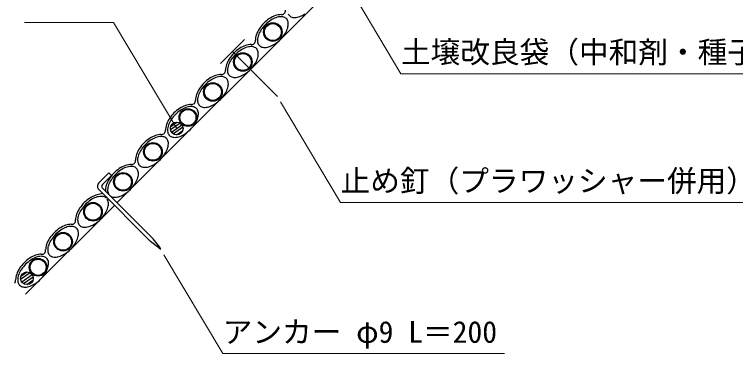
# Model space of a CAD drawing. Units: millimetres, scale not verified. Extents: x 200 to 8200, y 200 to 5825.
# Drawn here: x 1115 to 2817, y 1867 to 2668 of the extents above; entities that cross this region are included whole.
import ezdxf
from ezdxf.enums import TextEntityAlignment as Align

# ---------------------------------------------------------------- set-up
doc = ezdxf.new("R2010")
doc.units = ezdxf.units.MM
doc.header["$LTSCALE"] = 20
doc.layers.add('C-STR', color=7, linetype='Continuous', lineweight=25)
doc.layers.add('C-STR-HTXT', color=1, linetype='Continuous', lineweight=13)
doc.styles.add('ＭＳ ゴシック', font='')
doc.styles.get('ＭＳ ゴシック').set_extended_font_data('MS Gothic')

msp = doc.modelspace()

# ---------------------------------------------------------------- linework, layer by layer
at = {"layer": 'C-STR'}
for p, q in [((1357.88, 2223.75), (2965.83, 3831.7)), ((1758.41, 2658.18), (1756.99, 2656.52)), ((1658.01, 2608.67), (1601.44, 2552.1)), ((1687.7, 2587.47), (1686.28, 2585.81)), ((1629.73, 2580.39), (1735.79, 2474.32)), ((1616.99, 2516.76), (1615.57, 2515.1)), ((1546.28, 2446.05), (1544.86, 2444.39)), ((1506.15, 2411.57), (1483.63, 2395.79)), ((1484.08, 2403.43), (1498.82, 2413.76)), ((1486.05, 2390.16), (1510.62, 2407.37)), ((1513.04, 2401.74), (1490.51, 2385.96)), ((1497.85, 2383.77), (1512.59, 2394.1)), ((1475.57, 2375.34), (1474.15, 2373.68)), ((1404.86, 2304.63), (1403.44, 2302.97)), ((1314.49, 2270.49), (1337.78, 2293.79)), ((1344.14, 2287.43), (1322.9, 2266.17)), ((1344.14, 2287.43), (1337.78, 2293.79)), ((1312.63, 2256.06), (1436.48, 2132.28)), ((1322.6, 2258.82), (1442.84, 2138.65)), ((1141.52, 2007.38), (1351.42, 2217.29)), ((1263.43, 2163.21), (1262.02, 2161.55)), ((1456.28, 2116.73), (1436.48, 2132.28)), ((1458.4, 2118.85), (1442.84, 2138.65)), ((1456.28, 2116.73), (1460.88, 2114.26)), ((1460.88, 2114.26), (1458.4, 2118.85)), ((1192.72, 2092.5), (1191.31, 2090.84)), ((1130.53, 2049.88), (1145.27, 2060.2)), ((1152.6, 2058.01), (1130.08, 2042.24)), ((1132.49, 2036.61), (1157.07, 2053.82)), ((1159.48, 2048.18), (1136.96, 2032.41)), ((1144.29, 2030.22), (1159.04, 2040.54))]:
    msp.add_line(p, q, dxfattribs=at)
for points in [[(1744.46, 2667.59), (1741.28, 2667.42), (1737.98, 2666.96), (1734.58, 2666.2), (1731.11, 2665.14), (1727.61, 2663.81), (1724.08, 2662.2), (1720.56, 2660.32), (1717.07, 2658.2), (1713.65, 2655.85), (1710.31, 2653.27), (1707.07, 2650.51), (1703.97, 2647.56), (1701.03, 2644.46), (1698.26, 2641.23), (1695.69, 2637.89), (1693.33, 2634.46), (1691.21, 2630.98), (1689.34, 2627.46), (1687.73, 2623.93), (1686.39, 2620.42), (1685.34, 2616.96), (1684.58, 2613.56), (1684.11, 2610.26), (1683.95, 2607.07)], [(1756.99, 2658.18), (1755.33, 2659.6), (1753.44, 2660.77), (1751.34, 2661.67), (1749.03, 2662.31), (1746.55, 2662.67), (1743.9, 2662.75), (1741.11, 2662.56), (1738.19, 2662.09), (1735.18, 2661.35), (1732.09, 2660.35), (1728.95, 2659.08), (1725.79, 2657.57), (1722.61, 2655.82), (1719.46, 2653.84), (1716.35, 2651.66), (1713.3, 2649.28), (1710.35, 2646.73), (1707.51, 2644.03), (1704.8, 2641.19), (1702.25, 2638.23), (1699.88, 2635.19), (1697.69, 2632.08), (1695.72, 2628.92), (1693.97, 2625.75), (1692.45, 2622.58), (1691.19, 2619.44), (1690.18, 2616.35), (1689.44, 2613.34), (1688.98, 2610.43), (1688.78, 2607.64), (1688.87, 2604.99), (1689.23, 2602.5), (1689.86, 2600.2), (1690.77, 2598.09), (1691.93, 2596.2), (1693.35, 2594.54), (1695.01, 2593.13), (1696.9, 2591.96), (1699.01, 2591.06), (1701.31, 2590.42), (1703.8, 2590.06), (1706.45, 2589.98), (1709.24, 2590.17), (1712.15, 2590.64), (1715.16, 2591.37), (1718.25, 2592.38), (1721.39, 2593.64), (1724.56, 2595.16), (1727.73, 2596.91), (1730.89, 2598.88), (1734, 2601.07), (1737.04, 2603.44), (1739.99, 2606), (1742.83, 2608.7), (1745.54, 2611.54), (1748.09, 2614.5), (1750.47, 2617.54), (1752.65, 2620.65), (1754.63, 2623.8), (1756.38, 2626.98), (1757.89, 2630.15), (1759.15, 2633.29), (1760.16, 2636.37), (1760.9, 2639.39), (1761.37, 2642.3), (1761.56, 2645.09), (1761.47, 2647.74), (1761.11, 2650.22), (1760.48, 2652.53), (1759.57, 2654.63), (1758.41, 2656.52)], [(1761.48, 2668.8), (1762.64, 2666.91), (1764.06, 2665.25), (1765.72, 2663.84), (1767.61, 2662.67), (1769.72, 2661.77), (1772.02, 2661.13), (1774.51, 2660.77), (1777.16, 2660.69), (1779.95, 2660.88), (1782.86, 2661.35), (1785.87, 2662.09), (1788.96, 2663.09), (1792.1, 2664.36), (1795.27, 2665.87), (1798.44, 2667.62), (1801.6, 2669.59)], [(1673.75, 2596.88), (1670.57, 2596.71), (1667.27, 2596.25), (1663.87, 2595.49), (1660.4, 2594.43), (1656.89, 2593.1), (1653.37, 2591.49), (1649.85, 2589.61), (1646.36, 2587.49), (1642.94, 2585.13), (1639.6, 2582.56), (1636.36, 2579.8), (1633.26, 2576.85), (1630.32, 2573.75), (1627.55, 2570.52), (1624.98, 2567.18), (1622.62, 2563.75), (1620.5, 2560.27), (1618.63, 2556.75), (1617.02, 2553.22), (1615.68, 2549.71), (1614.63, 2546.24), (1613.87, 2542.85), (1613.4, 2539.54), (1613.24, 2536.36)], [(1686.28, 2587.47), (1684.62, 2588.89), (1682.73, 2590.06), (1680.62, 2590.96), (1678.32, 2591.59), (1675.83, 2591.96), (1673.19, 2592.04), (1670.4, 2591.85), (1667.48, 2591.38), (1664.47, 2590.64), (1661.38, 2589.64), (1658.24, 2588.37), (1655.07, 2586.86), (1651.9, 2585.11), (1648.75, 2583.13), (1645.64, 2580.95), (1642.59, 2578.57), (1639.64, 2576.02), (1636.8, 2573.32), (1634.09, 2570.47), (1631.54, 2567.52), (1629.16, 2564.48), (1626.98, 2561.37), (1625.01, 2558.21), (1623.25, 2555.04), (1621.74, 2551.87), (1620.48, 2548.73), (1619.47, 2545.64), (1618.73, 2542.63), (1618.26, 2539.72), (1618.07, 2536.93), (1618.16, 2534.28), (1618.52, 2531.79), (1619.15, 2529.49), (1620.06, 2527.38), (1621.22, 2525.49), (1622.64, 2523.83), (1624.3, 2522.41), (1626.19, 2521.25), (1628.3, 2520.35), (1630.6, 2519.71), (1633.09, 2519.35), (1635.73, 2519.27), (1638.53, 2519.46), (1641.44, 2519.92), (1644.45, 2520.66), (1647.54, 2521.67), (1650.68, 2522.93), (1653.85, 2524.45), (1657.02, 2526.2), (1660.17, 2528.17), (1663.29, 2530.36), (1666.33, 2532.73), (1669.28, 2535.28), (1672.12, 2537.99), (1674.83, 2540.83), (1677.38, 2543.78), (1679.76, 2546.83), (1681.94, 2549.94), (1683.92, 2553.09), (1685.67, 2556.27), (1687.18, 2559.44), (1688.44, 2562.58), (1689.45, 2565.66), (1690.19, 2568.68), (1690.66, 2571.59), (1690.85, 2574.38), (1690.76, 2577.03), (1690.4, 2579.51), (1689.77, 2581.82), (1688.86, 2583.92), (1687.7, 2585.81)], [(1603.04, 2526.17), (1599.86, 2526), (1596.56, 2525.54), (1593.16, 2524.78), (1589.69, 2523.72), (1586.18, 2522.39), (1582.66, 2520.78), (1579.14, 2518.9), (1575.65, 2516.78), (1572.23, 2514.42), (1568.89, 2511.85), (1565.65, 2509.08), (1562.55, 2506.14), (1559.61, 2503.04), (1556.84, 2499.81), (1554.27, 2496.47), (1551.91, 2493.04), (1549.79, 2489.55), (1547.92, 2486.04), (1546.31, 2482.51), (1544.97, 2479), (1543.92, 2475.53), (1543.15, 2472.14), (1542.69, 2468.83), (1542.53, 2465.65)], [(1615.57, 2516.76), (1613.91, 2518.18), (1612.02, 2519.35), (1609.91, 2520.25), (1607.61, 2520.88), (1605.12, 2521.25), (1602.48, 2521.33), (1599.68, 2521.14), (1596.77, 2520.67), (1593.76, 2519.93), (1590.67, 2518.93), (1587.53, 2517.66), (1584.36, 2516.15), (1581.19, 2514.4), (1578.04, 2512.42), (1574.93, 2510.24), (1571.88, 2507.86), (1568.93, 2505.31), (1566.09, 2502.6), (1563.38, 2499.76), (1560.83, 2496.81), (1558.45, 2493.77), (1556.27, 2490.66), (1554.3, 2487.5), (1552.54, 2484.33), (1551.03, 2481.16), (1549.77, 2478.02), (1548.76, 2474.93), (1548.02, 2471.92), (1547.55, 2469.01), (1547.36, 2466.22), (1547.45, 2463.57), (1547.81, 2461.08), (1548.44, 2458.78), (1549.35, 2456.67), (1550.51, 2454.78), (1551.93, 2453.12), (1553.59, 2451.7), (1555.48, 2450.54), (1557.59, 2449.64), (1559.89, 2449), (1562.38, 2448.64), (1565.02, 2448.55), (1567.82, 2448.75), (1570.73, 2449.21), (1573.74, 2449.95), (1576.83, 2450.96), (1579.97, 2452.22), (1583.14, 2453.74), (1586.31, 2455.49), (1589.46, 2457.46), (1592.57, 2459.65), (1595.62, 2462.02), (1598.57, 2464.57), (1601.41, 2467.28), (1604.12, 2470.12), (1606.67, 2473.07), (1609.05, 2476.12), (1611.23, 2479.23), (1613.2, 2482.38), (1614.96, 2485.56), (1616.47, 2488.73), (1617.73, 2491.87), (1618.74, 2494.95), (1619.48, 2497.96), (1619.95, 2500.88), (1620.14, 2503.67), (1620.05, 2506.32), (1619.69, 2508.8), (1619.06, 2511.11), (1618.15, 2513.21), (1616.99, 2515.1)], [(1532.33, 2455.45), (1529.15, 2455.29), (1525.84, 2454.83), (1522.45, 2454.07), (1518.98, 2453.01), (1515.47, 2451.68), (1511.95, 2450.06), (1508.43, 2448.19), (1504.94, 2446.07), (1501.52, 2443.71), (1498.17, 2441.14), (1494.94, 2438.37), (1491.84, 2435.43), (1488.9, 2432.33), (1486.13, 2429.1), (1483.56, 2425.75), (1481.2, 2422.33), (1479.08, 2418.84), (1477.21, 2415.32), (1475.6, 2411.8), (1474.26, 2408.29), (1473.21, 2404.82), (1472.44, 2401.43), (1471.98, 2398.12), (1471.82, 2394.94)], [(1544.86, 2446.05), (1543.2, 2447.47), (1541.31, 2448.64), (1539.2, 2449.54), (1536.9, 2450.17), (1534.41, 2450.53), (1531.77, 2450.62), (1528.97, 2450.43), (1526.06, 2449.96), (1523.05, 2449.22), (1519.96, 2448.21), (1516.82, 2446.95), (1513.65, 2445.44), (1510.48, 2443.69), (1507.33, 2441.71), (1504.21, 2439.53), (1501.17, 2437.15), (1498.22, 2434.6), (1495.38, 2431.89), (1492.67, 2429.05), (1490.12, 2426.1), (1487.74, 2423.06), (1485.56, 2419.95), (1483.58, 2416.79), (1481.83, 2413.62), (1480.32, 2410.45), (1479.06, 2407.31), (1478.05, 2404.22), (1477.31, 2401.21), (1476.84, 2398.3), (1476.65, 2395.51), (1476.74, 2392.86), (1477.1, 2390.37), (1477.73, 2388.07), (1478.64, 2385.96), (1479.8, 2384.07), (1481.22, 2382.41), (1482.88, 2380.99), (1484.77, 2379.83), (1486.87, 2378.92), (1489.18, 2378.29), (1491.67, 2377.93), (1494.31, 2377.84), (1497.1, 2378.04), (1500.02, 2378.5), (1503.03, 2379.24), (1506.12, 2380.25), (1509.26, 2381.51), (1512.43, 2383.03), (1515.6, 2384.78), (1518.75, 2386.75), (1521.86, 2388.94), (1524.91, 2391.31), (1527.86, 2393.86), (1530.7, 2396.57), (1533.41, 2399.41), (1535.96, 2402.36), (1538.34, 2405.41), (1540.52, 2408.52), (1542.49, 2411.67), (1544.24, 2414.85), (1545.76, 2418.01), (1547.02, 2421.16), (1548.03, 2424.24), (1548.77, 2427.25), (1549.24, 2430.17), (1549.43, 2432.96), (1549.34, 2435.61), (1548.98, 2438.09), (1548.35, 2440.4), (1547.44, 2442.5), (1546.28, 2444.39)], [(1461.62, 2384.74), (1458.44, 2384.58), (1455.13, 2384.12), (1451.74, 2383.35), (1448.27, 2382.3), (1444.76, 2380.96), (1441.24, 2379.35), (1437.72, 2377.48), (1434.23, 2375.36), (1430.81, 2373), (1427.46, 2370.43), (1424.23, 2367.66), (1421.13, 2364.72), (1418.19, 2361.62), (1415.42, 2358.39), (1412.85, 2355.04), (1410.49, 2351.62), (1408.37, 2348.13), (1406.5, 2344.61), (1404.88, 2341.09), (1403.55, 2337.58), (1402.49, 2334.11), (1401.73, 2330.72), (1401.27, 2327.41), (1401.11, 2324.23)], [(1474.15, 2375.34), (1472.49, 2376.76), (1470.6, 2377.92), (1468.49, 2378.83), (1466.19, 2379.46), (1463.7, 2379.82), (1461.05, 2379.91), (1458.26, 2379.72), (1455.35, 2379.25), (1452.34, 2378.51), (1449.25, 2377.5), (1446.11, 2376.24), (1442.94, 2374.73), (1439.77, 2372.98), (1436.61, 2371), (1433.5, 2368.82), (1430.46, 2366.44), (1427.51, 2363.89), (1424.67, 2361.18), (1421.96, 2358.34), (1419.41, 2355.39), (1417.03, 2352.35), (1414.85, 2349.23), (1412.87, 2346.08), (1411.12, 2342.91), (1409.61, 2339.74), (1408.35, 2336.6), (1407.34, 2333.51), (1406.6, 2330.5), (1406.13, 2327.59), (1405.94, 2324.8), (1406.03, 2322.15), (1406.39, 2319.66), (1407.02, 2317.36), (1407.93, 2315.25), (1409.09, 2313.36), (1410.51, 2311.7), (1412.17, 2310.28), (1414.06, 2309.12), (1416.16, 2308.21), (1418.47, 2307.58), (1420.95, 2307.22), (1423.6, 2307.13), (1426.39, 2307.33), (1429.31, 2307.79), (1432.32, 2308.53), (1435.41, 2309.54), (1438.55, 2310.8), (1441.71, 2312.32), (1444.89, 2314.07), (1448.04, 2316.04), (1451.15, 2318.23), (1454.2, 2320.6), (1457.15, 2323.15), (1459.99, 2325.86), (1462.7, 2328.7), (1465.25, 2331.65), (1467.62, 2334.7), (1469.81, 2337.81), (1471.78, 2340.96), (1473.53, 2344.14), (1475.05, 2347.3), (1476.31, 2350.44), (1477.32, 2353.53), (1478.06, 2356.54), (1478.52, 2359.46), (1478.72, 2362.25), (1478.63, 2364.9), (1478.27, 2367.38), (1477.64, 2369.69), (1476.73, 2371.79), (1475.57, 2373.68)], [(1390.91, 2314.03), (1387.62, 2313.86), (1384.21, 2313.37), (1380.7, 2312.56), (1377.11, 2311.44), (1373.49, 2310.01), (1369.85, 2308.3), (1366.22, 2306.31), (1362.64, 2304.07), (1359.12, 2301.57), (1355.7, 2298.85), (1352.41, 2295.93), (1349.27, 2292.83), (1346.3, 2289.58), (1343.53, 2286.19), (1340.98, 2282.7), (1338.66, 2279.13), (1336.61, 2275.51), (1334.82, 2271.87), (1333.33, 2268.24), (1332.13, 2264.64), (1331.24, 2261.11), (1330.66, 2257.67), (1330.41, 2254.34), (1330.47, 2251.16)], [(1403.44, 2304.63), (1401.78, 2306.05), (1399.89, 2307.21), (1397.78, 2308.12), (1395.48, 2308.75), (1392.99, 2309.11), (1390.34, 2309.2), (1387.55, 2309.01), (1384.64, 2308.54), (1381.63, 2307.8), (1378.54, 2306.79), (1375.4, 2305.53), (1372.23, 2304.02), (1369.06, 2302.27), (1365.9, 2300.29), (1362.79, 2298.11), (1359.75, 2295.73), (1356.8, 2293.18), (1353.96, 2290.47), (1351.25, 2287.63), (1348.7, 2284.68), (1346.32, 2281.63), (1344.14, 2278.52), (1342.16, 2275.37), (1340.41, 2272.2), (1338.9, 2269.03), (1337.63, 2265.89), (1336.63, 2262.8), (1335.89, 2259.79), (1335.42, 2256.88), (1335.23, 2254.08), (1335.32, 2251.44), (1335.68, 2248.95), (1336.31, 2246.65), (1337.21, 2244.54), (1337.74, 2243.69)], [(1342.5, 2238.93), (1343.35, 2238.41), (1345.45, 2237.5), (1347.76, 2236.87), (1350.24, 2236.51), (1352.89, 2236.42), (1355.68, 2236.61), (1358.6, 2237.08), (1361.61, 2237.82), (1364.69, 2238.83), (1367.83, 2240.09), (1371, 2241.6), (1374.18, 2243.36), (1377.33, 2245.33), (1380.44, 2247.51), (1383.49, 2249.89), (1386.44, 2252.44), (1389.28, 2255.15), (1391.99, 2257.99), (1394.54, 2260.94), (1396.91, 2263.99), (1399.1, 2267.1), (1401.07, 2270.25), (1402.82, 2273.42), (1404.34, 2276.59), (1405.6, 2279.73), (1406.61, 2282.82), (1407.35, 2285.83), (1407.81, 2288.74), (1408.01, 2291.54), (1407.92, 2294.18), (1407.56, 2296.67), (1406.92, 2298.97), (1406.02, 2301.08), (1404.86, 2302.97)], [(1323.14, 2245.55), (1307.7, 2241.16), (1304.16, 2239.88), (1300.59, 2238.31), (1297.02, 2236.47), (1293.49, 2234.37), (1290.01, 2232.03), (1286.61, 2229.47), (1283.32, 2226.69), (1280.16, 2223.74), (1277.15, 2220.62), (1274.32, 2217.37), (1271.7, 2214), (1269.29, 2210.54), (1267.12, 2207.01), (1265.2, 2203.45), (1263.55, 2199.88), (1262.19, 2196.33), (1261.11, 2192.82), (1260.33, 2189.38), (1259.85, 2186.03), (1259.68, 2182.81)], [(1332.73, 2233.92), (1331.07, 2235.34), (1329.18, 2236.5), (1327.07, 2237.41), (1324.77, 2238.04), (1322.28, 2238.4), (1319.63, 2238.49), (1316.84, 2238.3), (1313.93, 2237.83), (1310.92, 2237.09), (1307.83, 2236.08), (1304.69, 2234.82), (1301.52, 2233.31), (1298.35, 2231.55), (1295.19, 2229.58), (1292.08, 2227.4), (1289.04, 2225.02), (1286.09, 2222.47), (1283.25, 2219.76), (1280.54, 2216.92), (1277.99, 2213.97), (1275.61, 2210.92), (1273.43, 2207.81), (1271.45, 2204.66), (1269.7, 2201.49), (1268.19, 2198.32), (1266.92, 2195.18), (1265.92, 2192.09), (1265.18, 2189.08), (1264.71, 2186.16), (1264.52, 2183.37), (1264.6, 2180.73), (1264.97, 2178.24), (1265.6, 2175.94), (1266.5, 2173.83), (1267.67, 2171.94), (1269.09, 2170.28), (1270.75, 2168.86), (1272.64, 2167.7), (1274.74, 2166.79), (1277.05, 2166.16), (1279.53, 2165.8), (1282.18, 2165.71), (1284.97, 2165.9), (1287.88, 2166.37), (1290.9, 2167.11), (1293.98, 2168.12), (1297.12, 2169.38), (1300.29, 2170.89), (1303.47, 2172.64), (1306.62, 2174.62), (1309.73, 2176.8), (1312.78, 2179.18), (1315.73, 2181.73), (1318.57, 2184.44), (1321.28, 2187.28), (1323.83, 2190.23), (1326.2, 2193.27), (1328.39, 2196.39), (1330.36, 2199.54), (1332.11, 2202.71), (1333.63, 2205.88), (1334.89, 2209.02), (1335.9, 2212.11), (1336.64, 2215.12), (1337.1, 2218.03), (1337.3, 2220.83), (1337.21, 2223.47), (1336.85, 2225.96), (1336.21, 2228.26), (1335.31, 2230.37), (1334.33, 2231.96)], [(1249.49, 2172.61), (1246.3, 2172.45), (1243, 2171.98), (1239.61, 2171.22), (1236.14, 2170.17), (1232.63, 2168.83), (1229.1, 2167.22), (1225.58, 2165.35), (1222.1, 2163.23), (1218.67, 2160.87), (1215.33, 2158.3), (1212.1, 2155.53), (1209, 2152.59), (1206.05, 2149.49), (1203.29, 2146.25), (1200.71, 2142.91), (1198.36, 2139.49), (1196.24, 2136), (1194.36, 2132.48), (1192.75, 2128.96), (1191.42, 2125.45), (1190.36, 2121.98), (1189.6, 2118.58), (1189.14, 2115.28), (1188.97, 2112.1)], [(1262.02, 2163.21), (1260.36, 2164.63), (1258.47, 2165.79), (1256.36, 2166.7), (1254.06, 2167.33), (1251.57, 2167.69), (1248.92, 2167.78), (1246.13, 2167.58), (1243.22, 2167.12), (1240.21, 2166.38), (1237.12, 2165.37), (1233.98, 2164.11), (1230.81, 2162.59), (1227.64, 2160.84), (1224.48, 2158.87), (1221.37, 2156.68), (1218.33, 2154.31), (1215.37, 2151.76), (1212.53, 2149.05), (1209.83, 2146.21), (1207.28, 2143.26), (1204.9, 2140.21), (1202.72, 2137.1), (1200.74, 2133.95), (1198.99, 2130.77), (1197.48, 2127.61), (1196.21, 2124.47), (1195.21, 2121.38), (1194.47, 2118.37), (1194, 2115.45), (1193.81, 2112.66), (1193.89, 2110.01), (1194.25, 2107.53), (1194.89, 2105.22), (1195.79, 2103.12), (1196.96, 2101.23), (1198.38, 2099.57), (1200.04, 2098.15), (1201.93, 2096.99), (1204.03, 2096.08), (1206.34, 2095.45), (1208.82, 2095.09), (1211.47, 2095), (1214.26, 2095.19), (1217.17, 2095.66), (1220.19, 2096.4), (1223.27, 2097.41), (1226.41, 2098.67), (1229.58, 2100.18), (1232.76, 2101.93), (1235.91, 2103.91), (1239.02, 2106.09), (1242.06, 2108.47), (1245.02, 2111.02), (1247.86, 2113.73), (1250.56, 2116.57), (1253.12, 2119.52), (1255.49, 2122.56), (1257.68, 2125.68), (1259.65, 2128.83), (1261.4, 2132), (1262.92, 2135.17), (1264.18, 2138.31), (1265.19, 2141.4), (1265.92, 2144.41), (1266.39, 2147.32), (1266.58, 2150.11), (1266.5, 2152.76), (1266.14, 2155.25), (1265.5, 2157.55), (1264.6, 2159.66), (1263.43, 2161.55)], [(1178.78, 2101.9), (1175.59, 2101.74), (1172.29, 2101.27), (1168.89, 2100.51), (1165.43, 2099.46), (1161.92, 2098.12), (1158.39, 2096.51), (1154.87, 2094.64), (1151.39, 2092.52), (1147.96, 2090.16), (1144.62, 2087.59), (1141.39, 2084.82), (1138.29, 2081.88), (1135.34, 2078.78), (1132.58, 2075.54), (1130, 2072.2), (1127.65, 2068.78), (1125.53, 2065.29), (1123.65, 2061.77), (1122.04, 2058.24), (1120.7, 2054.74), (1119.65, 2051.27), (1118.89, 2047.87), (1118.43, 2044.57), (1118.26, 2041.38)], [(1191.31, 2092.5), (1189.65, 2093.92), (1187.76, 2095.08), (1185.65, 2095.99), (1183.35, 2096.62), (1180.86, 2096.98), (1178.21, 2097.07), (1175.42, 2096.87), (1172.51, 2096.41), (1169.5, 2095.67), (1166.41, 2094.66), (1163.27, 2093.4), (1160.1, 2091.88), (1156.93, 2090.13), (1153.77, 2088.16), (1150.66, 2085.97), (1147.62, 2083.6), (1144.66, 2081.05), (1141.82, 2078.34), (1139.12, 2075.5), (1136.57, 2072.55), (1134.19, 2069.5), (1132.01, 2066.39), (1130.03, 2063.24), (1128.28, 2060.06), (1126.77, 2056.9), (1125.5, 2053.75), (1124.5, 2050.67), (1123.76, 2047.66), (1123.29, 2044.74), (1123.1, 2041.95), (1123.18, 2039.3), (1123.54, 2036.82), (1124.18, 2034.51), (1125.08, 2032.41), (1126.25, 2030.52), (1127.67, 2028.86), (1129.33, 2027.44), (1131.22, 2026.27), (1133.32, 2025.37), (1135.63, 2024.74), (1138.11, 2024.38), (1140.76, 2024.29), (1143.55, 2024.48), (1146.46, 2024.95), (1149.47, 2025.69), (1152.56, 2026.69), (1155.7, 2027.96), (1158.87, 2029.47), (1162.05, 2031.22), (1165.2, 2033.2), (1168.31, 2035.38), (1171.35, 2037.76), (1174.31, 2040.31), (1177.15, 2043.02), (1179.85, 2045.86), (1182.41, 2048.81), (1184.78, 2051.85), (1186.97, 2054.96), (1188.94, 2058.12), (1190.69, 2061.29), (1192.2, 2064.46), (1193.47, 2067.6), (1194.47, 2070.69), (1195.21, 2073.7), (1195.68, 2076.61), (1195.87, 2079.4), (1195.79, 2082.05), (1195.43, 2084.54), (1194.79, 2086.84), (1193.89, 2088.95), (1192.72, 2090.84)]]:
    msp.add_lwpolyline(points, dxfattribs=at)
for centre, radius in [((1725.06, 2626.48), 22), ((1725.06, 2626.48), 20), ((1654.35, 2555.77), 22), ((1654.35, 2555.77), 20), ((1583.64, 2485.06), 22), ((1583.64, 2485.06), 20), ((1524.76, 2424.66), 20.9), ((1524.76, 2424.66), 19), ((1498.33, 2398.76), 15), ((1442.22, 2343.63), 22), ((1442.22, 2343.63), 20), ((1371.5, 2272.92), 22), ((1371.5, 2272.92), 20), ((1300.79, 2202.21), 22), ((1300.79, 2202.21), 20), ((1230.08, 2131.5), 22), ((1230.08, 2131.5), 20), ((1171.2, 2071.11), 20.9), ((1171.2, 2071.11), 19), ((1144.78, 2045.21), 15)]:
    msp.add_circle(centre, radius, dxfattribs=at)
for centre, radius, start, end in [((1745.57, 2676.68), 9.16, 263.06352, 6.93648), ((1674.86, 2605.96), 9.16, 263.06352, 6.93648), ((1674.86, 2605.96), 9.16, 263.06352, 6.93648), ((1604.15, 2535.25), 9.16, 263.06352, 6.93648), ((1533.44, 2464.54), 9.16, 263.06352, 6.93648), ((1462.73, 2393.83), 9.16, 263.06352, 6.93648), ((1392.02, 2323.12), 9.16, 263.06352, 6.93648), ((1323.17, 2262.03), 12.12, 135.76262, 209.53793), ((1326.13, 2262.36), 5, 130.3409, 225.01704), ((1250.6, 2181.7), 9.16, 263.06352, 6.93648), ((1179.89, 2110.99), 9.16, 263.06352, 6.93648), ((1109.17, 2040.28), 9.16, 312.55095, 6.93648)]:
    msp.add_arc(centre, radius, start, end, dxfattribs=at)
at = {"layer": 'C-STR-HTXT'}
for p, q in [((1878.31, 2778.22), (2027.54, 2528.04)), ((1139.21, 2648.83), (1349.21, 2648.83)), ((1349.21, 2648.83), (1498.45, 2398.65)), ((2027.54, 2528.04), (4127.54, 2528.04)), ((1743.48, 2461.44), (1885.03, 2224.14)), ((1885.03, 2224.14), (2865.03, 2224.14)), ((1467.55, 2100.82), (1606.79, 1867.41)), ((1606.79, 1867.41), (2271.79, 1867.41))]:
    msp.add_line(p, q, dxfattribs=at)

# ---------------------------------------------------------------- texts
at = {"layer": 'C-STR-HTXT', "color": 7, "style": 'ＭＳ ゴシック'}
for s, p in [('土壌改良袋（中和剤・種子・肥料・植物生育促進剤・生育基盤材）', (2027.54, 2538.04)), ('止め釘（プラワッシャー併用）', (1885.03, 2234.14)), ('アンカー φ9 L＝200', (1606.79, 1877.41))]:
    msp.add_text(s, height=51.32, dxfattribs=at).set_placement(p, align=Align.BOTTOM_LEFT)

doc.saveas('drawing.dxf')
